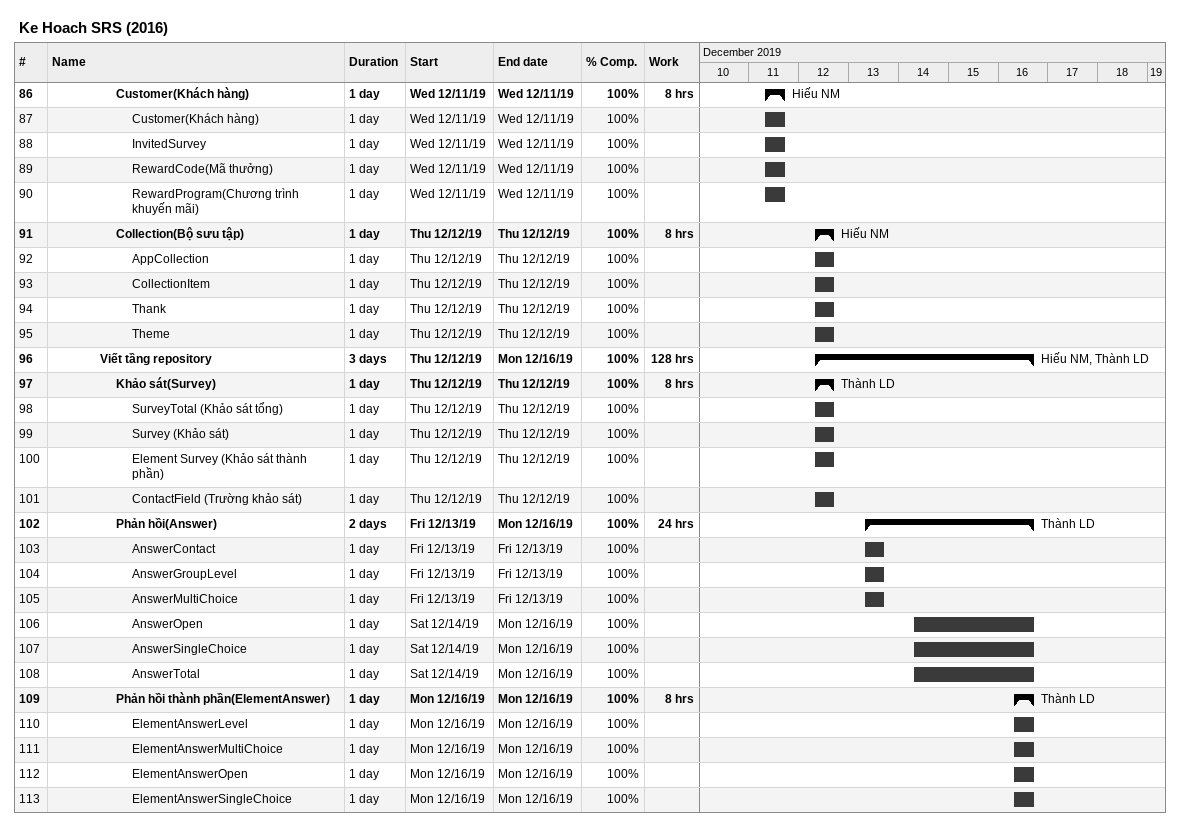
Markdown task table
Ke Hoach SRS (2016)

| ID | Level | Task | Duration | Start | Finish | Resources | % complete | Work (h) |
|---|---|---|---|---|---|---|---|---|
| 86 | 5 | **Customer(Khách hàng)** | 1d | 2019-12-11 | 2019-12-11 | Hiếu NM | 100 | 8 |
| 87 | 6 | Customer(Khách hàng) | 1d | 2019-12-11 | 2019-12-11 |  | 100 |  |
| 88 | 6 | InvitedSurvey | 1d | 2019-12-11 | 2019-12-11 |  | 100 |  |
| 89 | 6 | RewardCode(Mã thưởng) | 1d | 2019-12-11 | 2019-12-11 |  | 100 |  |
| 90 | 6 | RewardProgram(Chương trình khuyến mãi) | 1d | 2019-12-11 | 2019-12-11 |  | 100 |  |
| 91 | 5 | **Collection(Bộ sưu tập)** | 1d | 2019-12-12 | 2019-12-12 | Hiếu NM | 100 | 8 |
| 92 | 6 | AppCollection | 1d | 2019-12-12 | 2019-12-12 |  | 100 |  |
| 93 | 6 | CollectionItem | 1d | 2019-12-12 | 2019-12-12 |  | 100 |  |
| 94 | 6 | Thank | 1d | 2019-12-12 | 2019-12-12 |  | 100 |  |
| 95 | 6 | Theme | 1d | 2019-12-12 | 2019-12-12 |  | 100 |  |
| 96 | 4 | **Viết tầng repository** | 3d | 2019-12-12 | 2019-12-16 | Hiếu NM, Thành LD | 100 | 128 |
| 97 | 5 | **Khảo sát(Survey)** | 1d | 2019-12-12 | 2019-12-12 | Thành LD | 100 | 8 |
| 98 | 6 | SurveyTotal (Khảo sát tổng) | 1d | 2019-12-12 | 2019-12-12 |  | 100 |  |
| 99 | 6 | Survey (Khảo sát) | 1d | 2019-12-12 | 2019-12-12 |  | 100 |  |
| 100 | 6 | Element Survey (Khảo sát thành phần) | 1d | 2019-12-12 | 2019-12-12 |  | 100 |  |
| 101 | 6 | ContactField (Trường khảo sát) | 1d | 2019-12-12 | 2019-12-12 |  | 100 |  |
| 102 | 5 | **Phản hồi(Answer)** | 2d | 2019-12-13 | 2019-12-16 | Thành LD | 100 | 24 |
| 103 | 6 | AnswerContact | 1d | 2019-12-13 | 2019-12-13 |  | 100 |  |
| 104 | 6 | AnswerGroupLevel | 1d | 2019-12-13 | 2019-12-13 |  | 100 |  |
| 105 | 6 | AnswerMultiChoice | 1d | 2019-12-13 | 2019-12-13 |  | 100 |  |
| 106 | 6 | AnswerOpen | 1d | 2019-12-14 | 2019-12-16 |  | 100 |  |
| 107 | 6 | AnswerSingleChoice | 1d | 2019-12-14 | 2019-12-16 |  | 100 |  |
| 108 | 6 | AnswerTotal | 1d | 2019-12-14 | 2019-12-16 |  | 100 |  |
| 109 | 5 | **Phản hồi thành phần(ElementAnswer)** | 1d | 2019-12-16 | 2019-12-16 | Thành LD | 100 | 8 |
| 110 | 6 | ElementAnswerLevel | 1d | 2019-12-16 | 2019-12-16 |  | 100 |  |
| 111 | 6 | ElementAnswerMultiChoice | 1d | 2019-12-16 | 2019-12-16 |  | 100 |  |
| 112 | 6 | ElementAnswerOpen | 1d | 2019-12-16 | 2019-12-16 |  | 100 |  |
| 113 | 6 | ElementAnswerSingleChoice | 1d | 2019-12-16 | 2019-12-16 |  | 100 |  |
